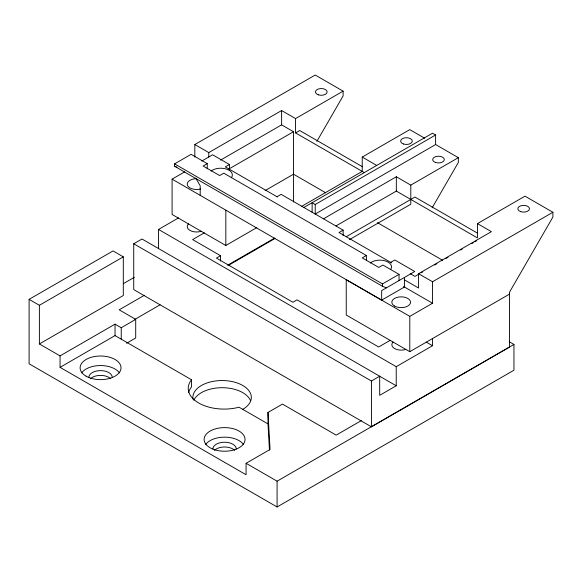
<?xml version="1.0" encoding="UTF-8"?>
<svg xmlns="http://www.w3.org/2000/svg" width="582" height="582" viewBox="0 0 582 582"><rect width="100%" height="100%" fill="white"/><g stroke="black" fill="none" stroke-linecap="round" stroke-linejoin="round"><path stroke-width="0.87" d="M184.64 171.894L172.09 179.14L172.09 214.46L225.831 245.488L256.837 227.584M386.47 287.821L382.505 286.3L174.571 166.248L174.571 163.862L191.114 154.317L207.236 163.622L207.236 168.831M200.201 195.363L200.208 185.818L195.778 178.143M172.09 179.14L381.676 300.137L381.683 290.593L414.748 271.503L394.807 259.987L390.675 262.373M382.505 286.3L382.505 283.914L399.048 274.362L382.927 265.057L378.787 267.444L362.251 257.899L366.391 255.513L366.391 260.714M409.801 316.361L346.232 279.724L346.254 315.029L409.786 351.695L409.801 316.361L432.521 303.244L432.521 281.761L552.9 212.27L552.9 217.042L509.497 292.222L509.497 347.112L371.425 426.824L133.729 289.596L133.729 243.771L142.001 238.998L396.226 385.779L396.226 366.682L158.537 229.453L158.537 248.543M316.884 141.339L343.111 95.921L343.111 91.148L315.204 75.034L194.832 144.532L194.832 157.06M432.113 207.869L458.34 162.443L458.34 157.671L435.605 144.547L315.226 214.045L315.226 204.5L435.605 135.002L435.605 144.547M194.832 144.532L208.778 152.586L281.615 110.536L295.569 118.59L343.111 91.148M201.758 161.054L212.612 154.79L229.453 164.517L229.453 169.886M207.236 163.622L203.103 166.008L219.64 175.553L223.772 173.167L366.391 255.513M220.527 160.13L281.615 124.854L281.615 110.536M229.453 164.517L225.321 166.903L277.352 196.949M228.93 168.998L293.503 131.721L293.503 202.041M295.569 118.59L295.569 132.914L299.701 130.528L362.44 166.743M509.265 341.729L513.95 344.435L513.95 370.21L277.083 506.966L29.1 363.794L29.1 299.352L113.061 250.929L123.304 256.844L123.304 295.51L39.387 343.955L39.387 305.295L123.304 256.844M158.537 229.453L178.609 217.857M265.152 190.569L293.503 174.2L325.687 192.78M204.318 232.851L192.635 239.595L220.542 255.702L220.542 261.092M123.297 283.689L134.318 277.323M276.996 196.738L281.128 194.352L343.133 230.159L343.133 235.528M301.592 206.399L362.23 171.399L362.23 157.075L409.764 129.626L424.664 138.232M144.343 295.3L119.172 309.828L135.708 319.373L135.708 337.989L126.57 343.264M220.542 255.702L216.409 258.088L292.884 302.247L297.016 299.854L378.656 346.996L390.34 340.252M303.855 207.483L432.506 133.213L435.605 135.002M39.387 343.955L60.055 355.893L115.04 324.145L121.238 327.731L135.708 319.373M227.824 265.108L274.74 238.016M134.9 319.365L160.072 304.83M228.137 265.53L274.93 238.518M60.055 355.893L60.055 367.344L115.04 335.603L191.514 379.755A35.851 20.697 0 0 0 198.746 403.028A35.851 20.697 0 0 0 239.049 407.204L267.989 423.907L269.451 450.075M323.497 218.817L396.335 176.768L410.797 185.12L458.34 157.671M336.025 225.903L396.335 191.085L477.458 237.922L477.458 223.604L525 196.156L552.9 212.27M343.133 230.159L339 232.545L391.526 262.868M346.232 236.721L414.937 197.051L477.669 233.273M349.382 239.675L410.797 204.209L410.797 185.12M404.432 279.862L418.574 288.032L418.574 273.707L491.412 231.658L477.458 223.604M418.894 274.122L414.951 276.399L410.266 273.693M421.252 272.762L422.83 271.852M434.638 265.028L437.002 263.668M445.667 258.663L448.024 257.302M460.624 250.027L462.203 249.118M471.653 243.662L473.224 242.752M474.803 241.843L476.374 240.933M381.676 300.137L404.417 287.013L404.417 277.461M267.989 423.907L267.989 412.456L282.459 404.097L336.192 435.125L361.364 420.597M409.786 351.695L509.497 294.128M133.729 243.771L371.425 381.006L379.69 376.227L379.69 395.324L396.226 385.779M396.226 366.682L432.521 345.73L432.521 338.571M60.055 367.344L246.077 474.745L246.077 463.287L270.055 449.45L267.989 412.456M246.077 463.287L277.083 481.19L513.95 344.435M174.571 166.248L176.957 167.165M362.23 157.075L376.7 165.426M281.615 124.854L293.503 131.721M295.569 132.914L364.514 172.716M377.485 222.688L442.633 260.3M315.226 204.5L312.127 202.711L312.127 212.255M418.574 273.707L432.521 281.761M403.501 286.49L432.521 303.244M174.571 163.862L382.505 283.914M426.257 342.114L432.521 345.73M29.1 299.352L39.387 305.295M399.048 274.362L399.048 280.568M396.335 176.768L396.335 191.085M371.425 381.006L371.425 426.824M277.083 481.19L277.083 506.966M225.831 210.16L225.831 245.488M208.778 152.586L208.778 157.06M191.514 379.755L191.514 386.914A35.851 20.697 0 0 0 188.626 392.523M121.238 327.731L121.238 339.182M115.04 324.145L115.04 335.603M193.028 399.179A29.231 16.878 0 0 1 231.862 381.508A29.231 16.878 0 0 1 242.774 409.35M193.864 400.212A29.231 16.878 0 0 1 222.098 387.699A29.231 16.878 0 0 1 250.34 400.212M90.443 378.766A11.691 6.751 0 0 1 110.696 378.766M88.879 377.369A11.691 6.751 0 0 1 100.57 370.618A11.691 6.751 0 0 1 112.261 377.369M81.662 372.851A20.465 11.815 0 0 1 100.57 365.554A20.465 11.815 0 0 1 119.47 372.851M205.679 444.452A20.465 11.815 0 0 1 224.579 437.155A20.465 11.815 0 0 1 243.487 444.452M212.888 448.969A11.691 6.751 0 0 1 224.579 442.218A11.691 6.751 0 0 1 236.277 448.969M214.46 450.366A11.691 6.751 0 0 1 234.706 450.366M370.261 263.013A11.691 6.751 0 0 1 385.684 261.034A11.691 6.751 0 0 1 390.435 269.735M211.091 171.086A11.691 6.751 0 0 1 226.514 169.115A11.691 6.751 0 0 1 231.265 177.808M405.865 349.404A9.356 5.398 0 0 1 394.574 348.545A9.356 5.398 0 0 1 393.09 342.027M201.241 231.265A9.356 5.398 0 0 1 189.95 230.407A9.356 5.398 0 0 1 188.466 223.888M200.521 188.997A9.356 5.398 0 0 1 187.433 185.272A9.356 5.398 0 0 1 196.563 178.703M86.1 376.176A20.465 11.815 0 0 0 120.329 370.88A20.465 11.815 0 0 0 95.273 356.41A20.465 11.815 0 0 0 86.1 376.176M214.351 449.653A20.465 11.815 0 0 0 245.044 439.425A20.465 11.815 0 0 0 214.351 429.189A20.465 11.815 0 0 0 214.351 449.653M435.576 162.502A5.849 3.376 0 0 0 444.342 159.584A5.849 3.376 0 0 0 435.576 156.66A5.849 3.376 0 0 0 435.576 162.502M520.73 211.666A5.849 3.376 0 0 0 529.496 208.749A5.849 3.376 0 0 0 520.73 205.824A5.849 3.376 0 0 0 520.73 211.666M403.537 144.009A5.849 3.376 0 0 0 412.303 141.084A5.849 3.376 0 0 0 403.537 138.16A5.849 3.376 0 0 0 403.537 144.009M318.383 94.844A5.849 3.376 0 0 0 327.149 91.92A5.849 3.376 0 0 0 318.383 88.995A5.849 3.376 0 0 0 318.383 94.844M394.574 306.059A9.356 5.398 0 0 0 410.223 303.637A9.356 5.398 0 0 0 398.765 297.024A9.356 5.398 0 0 0 394.574 306.059"/></g></svg>
